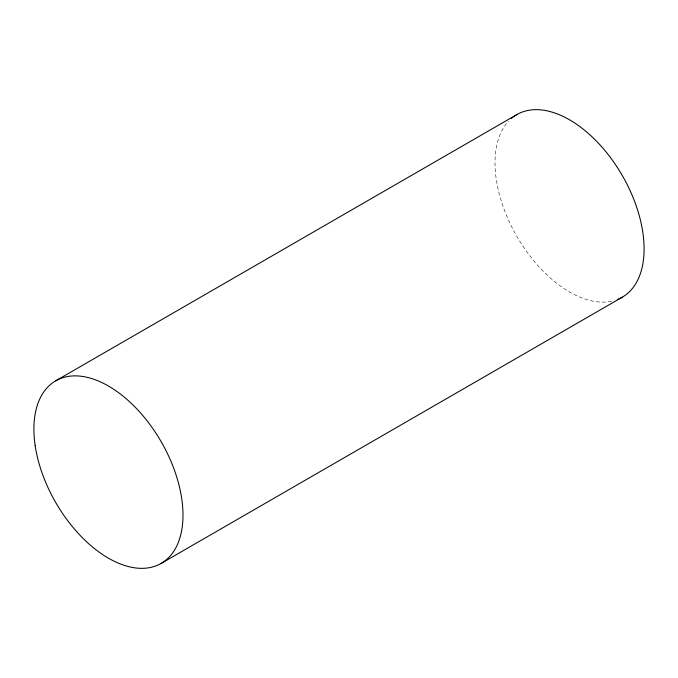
<?xml version="1.0" encoding="UTF-8"?>
<svg xmlns="http://www.w3.org/2000/svg" width="678" height="678" viewBox="0 0 678 678"><rect width="100%" height="100%" fill="white"/><g stroke="black" fill="none" stroke-linecap="round" stroke-linejoin="round"><path stroke-width="0.51" stroke-dasharray="3.39 2.54" d="M611.454 301.278A105.421 60.867 60 0 1 516.433 235.605A105.421 60.867 60 0 1 508.568 121.184"/><path stroke-width="1.02" d="M55.732 380.807L516.839 114.59M161.161 563.41L622.268 297.193M511.373 118.481A105.421 60.867 60 0 1 512.873 117.26M513.636 116.684A105.421 60.867 60 0 1 622.675 176.178A105.421 60.867 60 0 1 617.972 299.295M35.146 445.48A105.421 60.867 60 0 0 156.855 565.511A105.421 60.867 60 0 0 133.329 405.334A105.421 60.867 60 0 0 35.146 445.48"/></g></svg>
